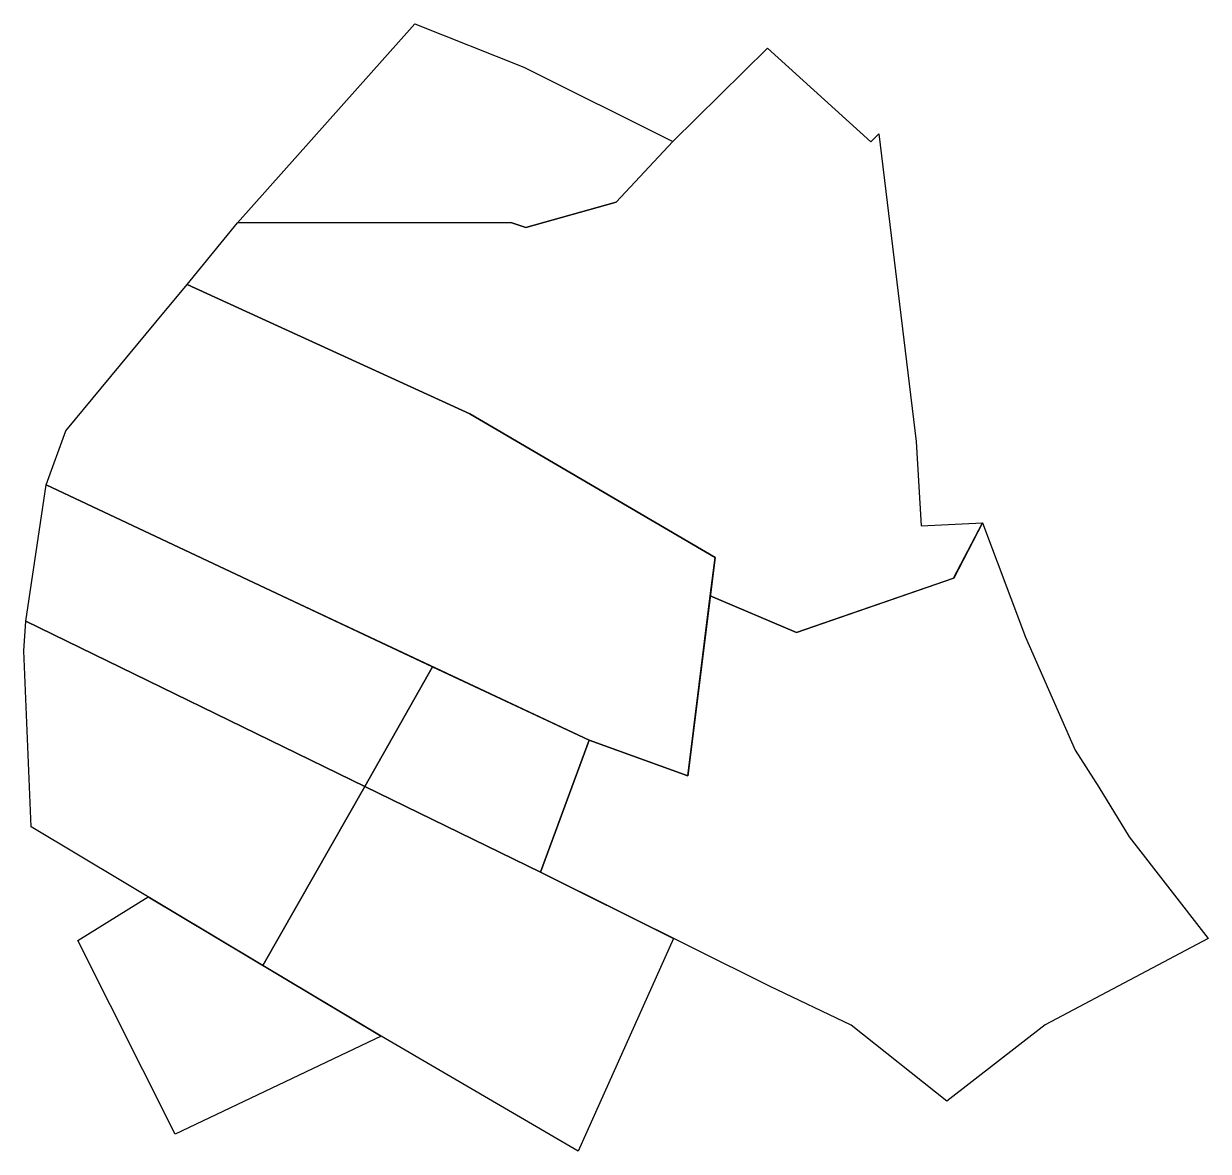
# Model space of a CAD drawing. Header units: metres. Extents: x 303399 to 303547, y 5262124 to 5262264.
import ezdxf

# ---------------------------------------------------------------- set-up
doc = ezdxf.new("R2010")
doc.units = ezdxf.units.M
doc.layers.add('LOT - 1', color=3, linetype='Continuous')
doc.layers.add('PARC', color=120, linetype='Continuous')

msp = doc.modelspace()

# ---------------------------------------------------------------- linework, layer by layer
at = {"layer": 'LOT - 1', "flags": 128}
msp.add_lwpolyline([(303401.99, 5262206.55), (303431.44, 5262192.67), (303450.16, 5262183.89), (303441.7, 5262168.97), (303399.47, 5262189.59), (303401.99, 5262206.55)], dxfattribs=at)
at = {"layer": 'PARC', "flags": 128}
for points in [[(303447.93, 5262264.02), (303461.52, 5262258.6), (303480.09, 5262249.33), (303473.06, 5262241.78), (303461.77, 5262238.62), (303459.91, 5262239.25), (303425.82, 5262239.21), (303447.93, 5262264.02)], [(303399.47, 5262189.59), (303441.7, 5262168.97), (303429, 5262146.67), (303400.12, 5262163.96), (303399.18, 5262185.87), (303399.47, 5262189.59)], [(303450.16, 5262183.89), (303469.69, 5262174.73), (303463.6, 5262158.28), (303441.7, 5262168.97), (303450.16, 5262183.89)], [(303441.7, 5262168.97), (303463.6, 5262158.28), (303480.18, 5262150.04), (303468.31, 5262123.52), (303443.73, 5262137.86), (303429, 5262146.67), (303441.7, 5262168.97)], [(303418.05, 5262125.63), (303405.92, 5262149.78), (303414.71, 5262155.22), (303443.73, 5262137.86), (303418.05, 5262125.63)]]:
    msp.add_lwpolyline(points, dxfattribs=at)
at = {"layer": 'PARC'}
for points in [[(303419.57, 5262231.54), (303425.82, 5262239.21), (303459.91, 5262239.25), (303461.77, 5262238.62), (303473.06, 5262241.78), (303480.09, 5262249.33), (303491.93, 5262260.99), (303504.79, 5262249.3), (303505.79, 5262250.3), (303510.46, 5262211.98), (303511.05, 5262201.46), (303518.72, 5262201.81), (303515.12, 5262194.92), (303495.54, 5262188.18), (303484.78, 5262192.75), (303485.37, 5262197.52), (303454.81, 5262215.42), (303419.57, 5262231.54)], [(303419.57, 5262231.54), (303454.81, 5262215.42), (303485.37, 5262197.52), (303481.96, 5262170.31), (303469.69, 5262174.73), (303431.43, 5262192.67), (303401.99, 5262206.55), (303404.43, 5262213.31), (303415.67, 5262226.85), (303419.57, 5262231.54)], [(303518.72, 5262201.81), (303524.07, 5262187.56), (303530.28, 5262173.48), (303533.21, 5262168.9), (303537, 5262162.69), (303546.86, 5262150.03), (303526.54, 5262139.29), (303514.28, 5262129.75), (303502.34, 5262139.22), (303492.24, 5262144.05), (303463.6, 5262158.28), (303469.69, 5262174.73), (303481.96, 5262170.31), (303484.78, 5262192.75), (303495.54, 5262188.18), (303515.11, 5262194.92), (303518.72, 5262201.81)]]:
    msp.add_lwpolyline(points, dxfattribs=at)

doc.saveas('drawing.dxf')
